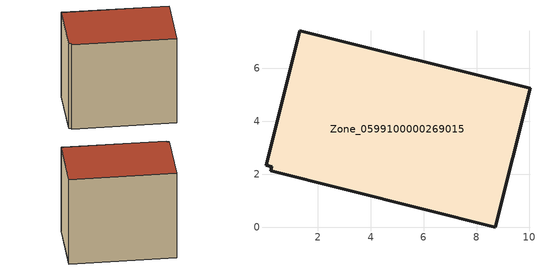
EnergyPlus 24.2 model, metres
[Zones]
Zone_0599100000269015
 floor ground (C_G): 1.32,7.42 10.02,5.25 8.7,0 0.23,2.12 0.27,2.28 0.04,2.34 z0
 wall outside (C_F): 8.7,0 10.02,5.25 1.32,7.42 0.04,2.34 0.27,2.28 0.23,2.12 8.7,0 z0:8
 roof outside (C_R): 10.02,5.25 1.32,7.42 0.04,2.34 0.27,2.28 0.23,2.12 8.7,0 z8
[BUILDING]
Pand.0599100000269015: North Axis=0; Terrain=City; Loads Convergence Tolerance Value=0.04; Temperature Convergence Tolerance Value=0.4; Solar Distribution=FullExterior; Maximum Number of Warmup Days=25; Minimum Number of Warmup Days=1
[Site:Location]
Rotterdam.The.Hague.AP_ZH_NLD Design_Conditions: Latitude=51.96; Longitude=4.45; Time Zone=1; Elevation=-4.5
[SITE:GROUNDTEMPERATURE:BUILDINGSURFACE]
18, 18, 18, 18, 18, 18, 18, 18, 18, 18, 18, 18
[MATERIAL] Thermal Absorptance=0.9; Solar Absorptance=0.7; Visible Absorptance=0.7
Name | Roughness | Thickness | Conductivity | Density | Specific Heat
G.TI.1975-1991 | MediumSmooth | 0.15 | 0.288461 | 540 | 1210
F.TI.1975-1991 | Rough | 0.3 | 0.230769 | 1920 | 840
R.TI.1975-1991 | MediumRough | 0.2 | 0.153846 | 1500 | 1000
[CONSTRUCTION]
C_G: G.TI.1975-1991
C_F: F.TI.1975-1991
C_R: R.TI.1975-1991
[ZONE]
Zone_0599100000269015: Type=1; Multiplier=1; Ceiling Height=Autocalculate; Volume=Autocalculate; Floor Area=autocalculate; Part of Total Floor Area=Yes
[ZONEINFILTRATION:DESIGNFLOWRATE]
Infil_Zone_0599100000269015: Zone or ZoneList or Space or SpaceList=Zone_0599100000269015; Schedule=AlwaysOn; Design Flow Rate Calculation Method=Flow/Area; Flow Rate per Floor Area=0.003; Constant Term Coefficient=1; Temperature Term Coefficient=0; Velocity Term Coefficient=0; Velocity Squared Term Coefficient=0
[HVACTEMPLATE:ZONE:IDEALLOADSAIRSYSTEM]
Zone_0599100000269015: Maximum Heating Supply Air Temperature=50; Minimum Cooling Supply Air Temperature=13; Maximum Heating Supply Air Humidity Ratio=0.0156; Minimum Cooling Supply Air Humidity Ratio=0.0077; Heating Limit=NoLimit; Cooling Limit=NoLimit; Dehumidification Control Type=ConstantSensibleHeatRatio; Cooling Sensible Heat Ratio=0.7; Dehumidification Setpoint=60; Humidification Control Type=None; Humidification Setpoint=30; Outdoor Air Method=None; Outdoor Air Flow Rate per Person=0.00944; Outdoor Air Flow Rate per Zone Floor Area=0; Outdoor Air Flow Rate per Zone=0; Demand Controlled Ventilation Type=None; Outdoor Air Economizer Type=NoEconomizer; Heat Recovery Type=None; Sensible Heat Recovery Effectiveness=0.7; Latent Heat Recovery Effectiveness=0.65
[ZONECONTROL:THERMOSTAT]
ThermostatControl_Zone_0599100000269015: Zone or ZoneList=Zone_0599100000269015; Control Type Schedule=DualSetpointControlType; Control 1=Thermostat_Zone_0599100000269015; Temperature Difference Between Cutout And Setpoint=0
[THERMOSTATSETPOINT:DUALSETPOINT]
Thermostat_Zone_0599100000269015: Heating Setpoint Temperature Schedule=HeatingSetpoint_Zone_0599100000269015; Cooling Setpoint Temperature Schedule=CoolingSetpoint_Zone_0599100000269015
[SCHEDULE:COMPACT]
HeatingSetpoint_Zone_0599100000269015: Through: 12/31, For: AllDays, Until: 24:00, 21
CoolingSetpoint_Zone_0599100000269015: Through: 12/31, For: AllDays, Until: 24:00, 24
DualSetpointControlType: Through: 12/31, For: AllDays, Until: 24:00, 4
AlwaysOn: Through: 12/31, For: AllDays, Until: 24:00, 1
